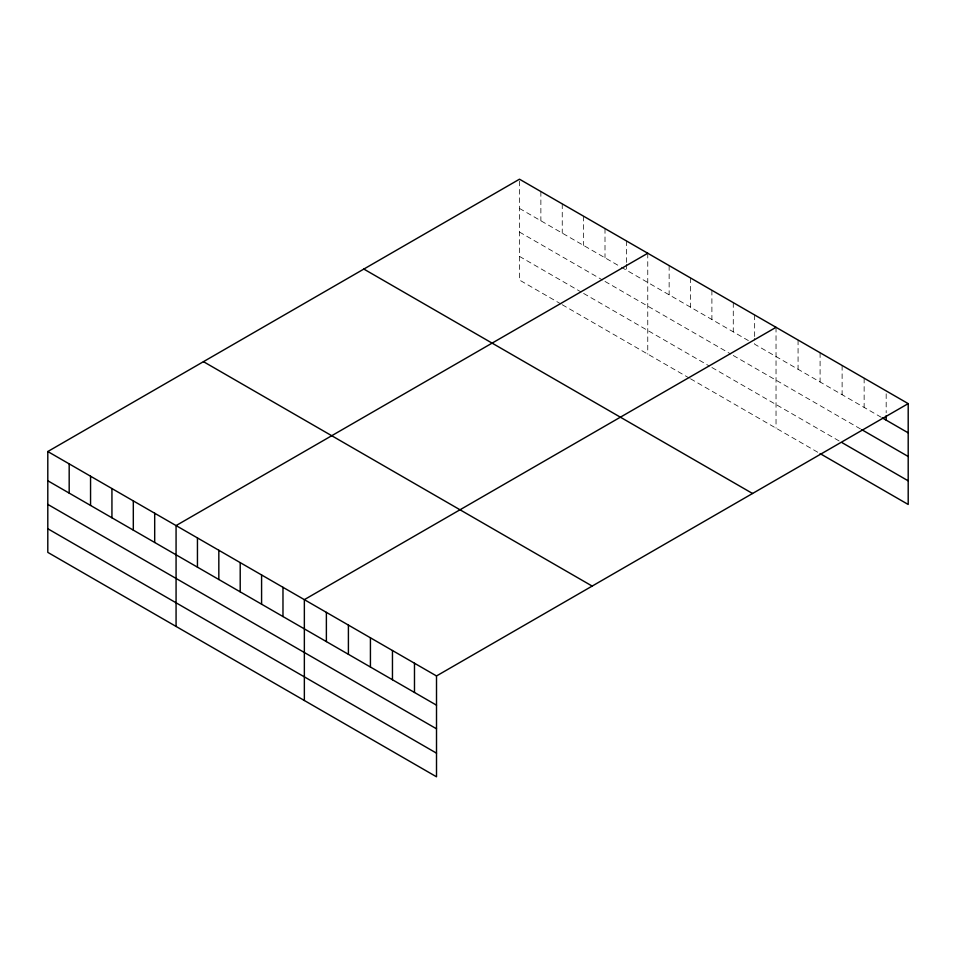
<?xml version="1.0" encoding="UTF-8"?>
<svg xmlns="http://www.w3.org/2000/svg" width="956" height="956" viewBox="0 0 956 956"><rect width="100%" height="100%" fill="white"/><g stroke="black" fill="none" stroke-linecap="round" stroke-linejoin="round"><path stroke-width="0.72" stroke-dasharray="4.78 3.58" d="M560.993 304.008L519.49 280.048L519.49 179.202M519.49 208.432L620.097 266.509M621.352 267.238L748.369 340.575M881.277 417.306L754.654 344.208L754.654 338.352M519.49 232.069L602.495 279.989M605.005 281.434L730.766 354.043M733.276 355.501L860.472 428.933M519.49 256.411L581.117 291.998M583.626 293.444L709.388 366.052M711.897 367.498L839.667 441.266M562.248 304.737L689.264 378.074M690.519 378.791L818.874 452.893M886.176 393.824L886.176 412.825M864.14 378.194L864.14 407.411M842.117 365.467L842.117 394.697M820.093 352.752L820.093 381.982M798.069 340.037L798.069 369.267M776.033 327.322L776.033 428.169M754.654 314.978L754.654 336.894M733.276 302.634L733.276 331.863M711.897 290.289L711.897 319.519M690.519 277.945L690.519 307.175M669.14 265.601L669.14 294.83M647.762 253.256L647.762 354.114M626.383 240.912L626.383 262.84M626.383 264.298L626.383 270.142M605.005 228.58L605.005 257.797M583.626 216.235L583.626 245.453M562.248 203.891L562.248 233.121M540.869 191.547L540.869 220.776"/><path stroke-width="1.43" d="M908.2 403.623L519.49 179.202L47.8 451.531L47.8 552.377L436.51 776.798L436.51 675.952L908.2 403.623L908.2 504.469L820.093 453.598M647.762 253.256L176.071 525.585L176.071 626.431M776.033 327.322L304.355 599.651L304.355 700.497M882.508 418.011L908.2 432.853M861.703 429.638L908.2 456.49M842.117 442.688L908.2 480.832M363.83 269.066L752.539 493.487M203.461 361.667L592.17 586.076M47.8 451.531L436.51 675.952M47.8 480.76L436.51 705.181M47.8 504.398L436.51 728.807M47.8 528.74L436.51 753.161M886.176 415.752L886.176 420.138M414.486 663.237L414.486 692.455M392.462 650.51L392.462 679.74M370.426 637.795L370.426 667.025M348.402 625.081L348.402 654.31M326.378 612.366L326.378 641.596M282.976 587.307L282.976 616.536M261.586 574.962L261.586 604.192M240.207 562.618L240.207 591.848M218.828 550.274L218.828 579.503M197.45 537.929L197.45 567.159M154.693 513.241L154.693 542.47M133.314 500.896L133.314 530.126M111.936 488.564L111.936 517.782M90.557 476.219L90.557 505.437M69.179 463.875L69.179 493.105"/></g></svg>
